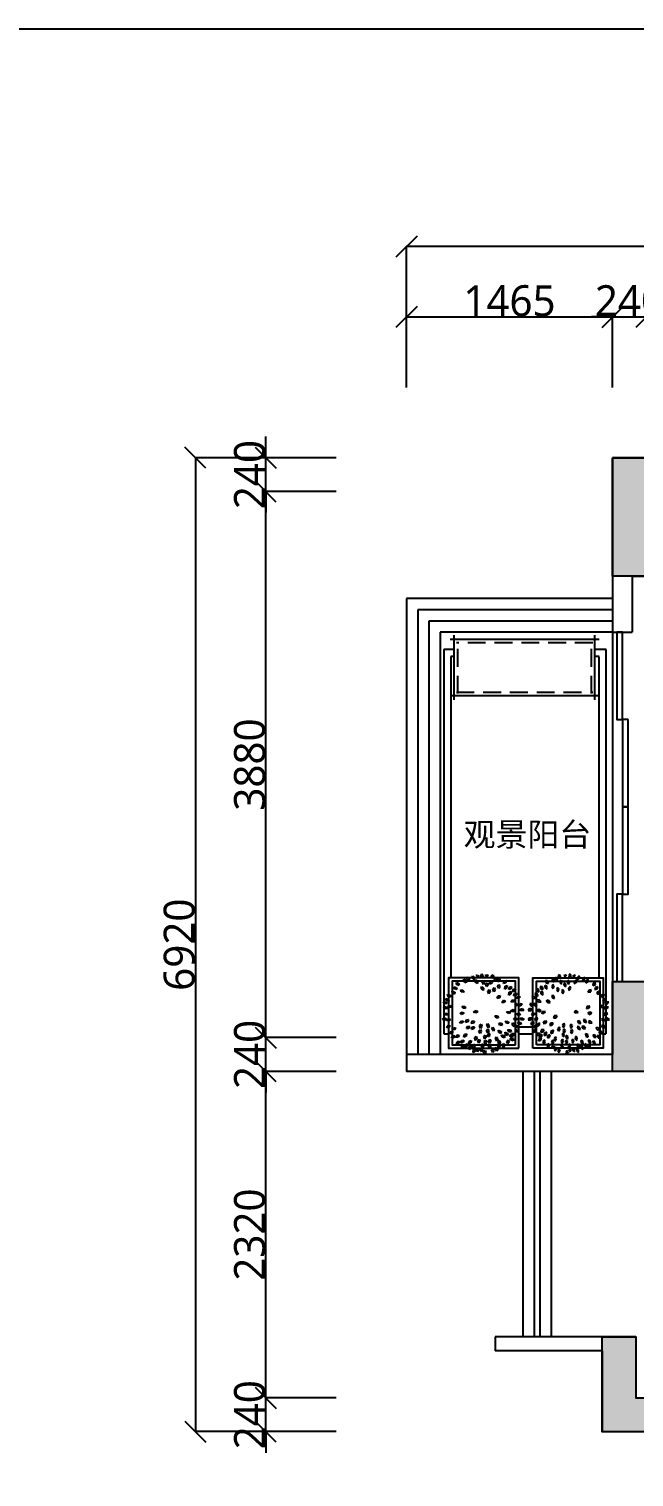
# Model space of a CAD drawing. Header units: millimetres. Extents: x -18923 to 87021, y -73077 to -1985.
# Drawn here: x 60830 to 65130, y -66167 to -55879 of the extents above; entities that cross this region are included whole.
import ezdxf

# ---------------------------------------------------------------- set-up
doc = ezdxf.new("R2010")
doc.units = ezdxf.units.MM
doc.header["$LTSCALE"] = 10
doc.linetypes.add('DASH', pattern=[0.35, 0.25, -0.1])
doc.linetypes.add('DASHED', pattern=[19.05, 12.7, -6.35])
doc.layers.get('Defpoints').update_dxf_attribs({"color": 250})
for name, color, linetype in [('0文字-标注', 7, 'Continuous'), ('1结构-填充-剪力墙', 251, 'Continuous'), ('1结构-墙体', 7, 'Continuous'), ('1结构-楼梯-栏杆', 43, 'Continuous'), ('1结构-楼梯-梯步', 49, 'Continuous'), ('1结构-窗及电梯', 133, 'Continuous'), ('1结构-门', 133, 'Continuous'), ('2平面-家具-活动', 133, 'Continuous'), ('2平面-家具-细线', 8, 'Continuous'), ('平面-文字', 255, 'Continuous'), ('陈设-植栽', 124, 'Continuous')]:
    doc.layers.add(name, color=color, linetype=linetype)
doc.styles.add('dim_font', font='SIMPLEX.shx', dxfattribs={"width": 0.8})
doc.styles.add('图框－雅黑', font='')
doc.styles.get('图框－雅黑').set_extended_font_data('Microsoft YaHei')
doc.dimstyles.new('1-30', dxfattribs={"dimtxt": 150, "dimasz": 4, "dimexe": 1.5, "dimexo": 0, "dimgap": 0.6, "dimtad": 1, "dimdec": 0, "dimlfac": 30, "dimdsep": 46, "dimtxsty": 'dim_font', "dimblk": 'DOTSMALL', "dimcen": 4, "dimdle": 1.5, "dimclrd": 123, "dimclre": 123, "dimclrt": 256, "dimadec": 0, "dimazin": 0, "dimtfac": 1, "dimtdec": 0, "dimtix": 1, "dimtmove": 2, "dimatfit": 3, "dimldrblk": 'DOTSMALL', "dimfxl": 1.5, "dimarcsym": 0})

# ---------------------------------------------------------------- blocks, each defined once
blk = doc.blocks.new('_OBLIQUE')
at = {"color": 0, "linetype": 'ByBlock'}
blk.add_line((-0.5, -0.5), (0.5, 0.5), dxfattribs=at)
blk = doc.blocks.new('*D623')
at = {"layer": '0文字-标注', "color": 8, "lineweight": -2, "transparency": 16777216}
for p, q in [((62513, -65605), (62513, -65455)), ((63013, -65605), (62512, -65605)), ((62513, -65845), (62513, -65605)), ((63013, -65845), (62512, -65845)), ((62513, -65845), (62513, -65995))]:
    blk.add_line(p, q, dxfattribs=at)
at = {"layer": 'Defpoints', "color": 0, "transparency": 16777216}
for p in [(62513, -65605), (63013, -65605), (63013, -65845)]:
    blk.add_point(p, dxfattribs=at)
at = {"layer": '0文字-标注', "color": 8, "lineweight": -2, "transparency": 16777216, "xscale": 150, "yscale": 150, "zscale": 150}
for p, rotation in [((62513, -65605), 270), ((62513, -65845), 90)]:
    blk.add_blockref('_OBLIQUE', p, dxfattribs=dict(at, rotation=rotation))
at = {"layer": '0文字-标注', "color": 255, "transparency": 16777216, "insert": (62399, -65725), "char_height": 220, "attachment_point": 5, "rotation": 90, "style": '图框－雅黑'}
blk.add_mtext('240', dxfattribs=at)
blk = doc.blocks.new('_DotSmall')
at = {"color": 0, "linetype": 'ByBlock', "const_width": 0.5}
blk.add_lwpolyline([(-0.0625, 0, 1), (0.0625, 0, 1)], format="xyb", close=True, dxfattribs=at)
blk = doc.blocks.new('*D624')
at = {"layer": '0文字-标注', "color": 8, "lineweight": -2, "transparency": 16777216}
for p, q in [((63013, -63285), (62512, -63285)), ((62513, -65607), (62513, -63284)), ((63013, -65605), (62512, -65605))]:
    blk.add_line(p, q, dxfattribs=at)
at = {"layer": 'Defpoints', "color": 0, "transparency": 16777216}
for p in [(62513, -63285), (63013, -63285), (63013, -65605)]:
    blk.add_point(p, dxfattribs=at)
at = {"layer": '0文字-标注', "color": 8, "lineweight": -2, "transparency": 16777216, "xscale": 150, "yscale": 150, "zscale": 150}
for p, rotation in [((62513, -63285), 90), ((62513, -65605), 270)]:
    blk.add_blockref('_OBLIQUE', p, dxfattribs=dict(at, rotation=rotation))
at = {"layer": '0文字-标注', "color": 255, "transparency": 16777216, "insert": (62399, -64445), "char_height": 220, "attachment_point": 5, "rotation": 90, "style": '图框－雅黑'}
blk.add_mtext('2320', dxfattribs=at)
blk = doc.blocks.new('*D625')
at = {"layer": '0文字-标注', "color": 8, "lineweight": -2, "transparency": 16777216}
for p, q in [((62513, -63045), (62513, -62895)), ((63013, -63045), (62512, -63045)), ((62513, -63285), (62513, -63045)), ((63013, -63285), (62512, -63285)), ((62513, -63285), (62513, -63435))]:
    blk.add_line(p, q, dxfattribs=at)
at = {"layer": 'Defpoints', "color": 0, "transparency": 16777216}
for p in [(62513, -63045), (63013, -63045), (63013, -63285)]:
    blk.add_point(p, dxfattribs=at)
at = {"layer": '0文字-标注', "color": 8, "lineweight": -2, "transparency": 16777216, "xscale": 150, "yscale": 150, "zscale": 150}
for p, rotation in [((62513, -63045), 270), ((62513, -63285), 90)]:
    blk.add_blockref('_OBLIQUE', p, dxfattribs=dict(at, rotation=rotation))
at = {"layer": '0文字-标注', "color": 255, "transparency": 16777216, "insert": (62399, -63165), "char_height": 220, "attachment_point": 5, "rotation": 90, "style": '图框－雅黑'}
blk.add_mtext('240', dxfattribs=at)
blk = doc.blocks.new('*D626')
at = {"layer": '0文字-标注', "color": 8, "lineweight": -2, "transparency": 16777216}
for p, q in [((63013, -59165), (62512, -59165)), ((62513, -63047), (62513, -59164)), ((63013, -63045), (62512, -63045))]:
    blk.add_line(p, q, dxfattribs=at)
at = {"layer": 'Defpoints', "color": 0, "transparency": 16777216}
for p in [(62513, -59165), (63013, -59165), (63013, -63045)]:
    blk.add_point(p, dxfattribs=at)
at = {"layer": '0文字-标注', "color": 8, "lineweight": -2, "transparency": 16777216, "xscale": 150, "yscale": 150, "zscale": 150}
for p, rotation in [((62513, -59165), 90), ((62513, -63045), 270)]:
    blk.add_blockref('_OBLIQUE', p, dxfattribs=dict(at, rotation=rotation))
at = {"layer": '0文字-标注', "color": 255, "transparency": 16777216, "insert": (62399, -61105), "char_height": 220, "attachment_point": 5, "rotation": 90, "style": '图框－雅黑'}
blk.add_mtext('3880', dxfattribs=at)
blk = doc.blocks.new('*D627')
at = {"layer": '0文字-标注', "color": 8, "lineweight": -2, "transparency": 16777216}
for p, q in [((62513, -58925), (62513, -58775)), ((63013, -58925), (62512, -58925)), ((62513, -59165), (62513, -58925)), ((63013, -59165), (62512, -59165)), ((62513, -59165), (62513, -59315))]:
    blk.add_line(p, q, dxfattribs=at)
at = {"layer": 'Defpoints', "color": 0, "transparency": 16777216}
for p in [(62513, -58925), (63013, -58925), (63013, -59165)]:
    blk.add_point(p, dxfattribs=at)
at = {"layer": '0文字-标注', "color": 8, "lineweight": -2, "transparency": 16777216, "xscale": 150, "yscale": 150, "zscale": 150}
for p, rotation in [((62513, -58925), 270), ((62513, -59165), 90)]:
    blk.add_blockref('_OBLIQUE', p, dxfattribs=dict(at, rotation=rotation))
at = {"layer": '0文字-标注', "color": 255, "transparency": 16777216, "insert": (62399, -59045), "char_height": 220, "attachment_point": 5, "rotation": 90, "style": '图框－雅黑'}
blk.add_mtext('240', dxfattribs=at)
blk = doc.blocks.new('*D628')
at = {"layer": '0文字-标注', "color": 8, "lineweight": -2, "transparency": 16777216}
for p, q in [((63013, -58925), (62012, -58925)), ((62013, -58924), (62013, -65847)), ((63013, -65845), (62012, -65845))]:
    blk.add_line(p, q, dxfattribs=at)
at = {"layer": 'Defpoints', "color": 0, "transparency": 16777216}
for p in [(63013, -58925), (62013, -65845), (63013, -65845)]:
    blk.add_point(p, dxfattribs=at)
at = {"layer": '0文字-标注', "color": 8, "lineweight": -2, "transparency": 16777216, "xscale": 150, "yscale": 150, "zscale": 150}
for p, rotation in [((62013, -58925), 90), ((62013, -65845), 270)]:
    blk.add_blockref('_OBLIQUE', p, dxfattribs=dict(at, rotation=rotation))
at = {"layer": '0文字-标注', "color": 255, "transparency": 16777216, "insert": (61899, -62385), "char_height": 220, "attachment_point": 5, "rotation": 90, "style": '图框－雅黑'}
blk.add_mtext('6920', dxfattribs=at)
blk = doc.blocks.new('*D629')
at = {"layer": '0文字-标注', "color": 8, "lineweight": -2, "transparency": 16777216}
for p, q in [((63511, -57925), (64979, -57925)), ((63513, -58425), (63513, -57924)), ((64978, -58425), (64978, -57924))]:
    blk.add_line(p, q, dxfattribs=at)
at = {"layer": 'Defpoints', "color": 0, "transparency": 16777216}
for p in [(64978, -57925), (63513, -58425), (64978, -58425)]:
    blk.add_point(p, dxfattribs=at)
at = {"layer": '0文字-标注', "color": 8, "lineweight": -2, "transparency": 16777216, "xscale": 150, "yscale": 150, "zscale": 150, "rotation": 180}
blk.add_blockref('_OBLIQUE', (63513, -57925), dxfattribs=at)
at = {"layer": '0文字-标注', "color": 8, "lineweight": -2, "transparency": 16777216, "xscale": 150, "yscale": 150, "zscale": 150}
blk.add_blockref('_OBLIQUE', (64978, -57925), dxfattribs=at)
at = {"layer": '0文字-标注', "color": 255, "transparency": 16777216, "insert": (64245, -57811), "char_height": 220, "attachment_point": 5, "style": '图框－雅黑'}
blk.add_mtext('1465', dxfattribs=at)
blk = doc.blocks.new('*D630')
at = {"layer": '0文字-标注', "color": 8, "lineweight": -2, "transparency": 16777216}
for p, q in [((64978, -57925), (64828, -57925)), ((64978, -58425), (64978, -57924)), ((64978, -57925), (65218, -57925)), ((65218, -58425), (65218, -57924)), ((65218, -57925), (65368, -57925))]:
    blk.add_line(p, q, dxfattribs=at)
at = {"layer": 'Defpoints', "color": 0, "transparency": 16777216}
for p in [(65218, -57925), (64978, -58425), (65218, -58425)]:
    blk.add_point(p, dxfattribs=at)
at = {"layer": '0文字-标注', "color": 8, "lineweight": -2, "transparency": 16777216, "xscale": 150, "yscale": 150, "zscale": 150}
blk.add_blockref('_OBLIQUE', (64978, -57925), dxfattribs=at)
at = {"layer": '0文字-标注', "color": 8, "lineweight": -2, "transparency": 16777216, "xscale": 150, "yscale": 150, "zscale": 150, "rotation": 180}
blk.add_blockref('_OBLIQUE', (65218, -57925), dxfattribs=at)
at = {"layer": '0文字-标注', "color": 255, "transparency": 16777216, "insert": (65098, -57811), "char_height": 220, "attachment_point": 5, "style": '图框－雅黑'}
blk.add_mtext('240', dxfattribs=at)
blk = doc.blocks.new('*D641')
at = {"layer": '0文字-标注', "color": 8, "lineweight": -2, "transparency": 16777216}
for p, q in [((83954, -57425), (63511, -57425)), ((63513, -58425), (63513, -57424)), ((83953, -58425), (83953, -57424))]:
    blk.add_line(p, q, dxfattribs=at)
at = {"layer": 'Defpoints', "color": 0, "transparency": 16777216}
for p in [(63513, -57425), (63513, -58425), (83953, -58425)]:
    blk.add_point(p, dxfattribs=at)
at = {"layer": '0文字-标注', "color": 8, "lineweight": -2, "transparency": 16777216, "xscale": 150, "yscale": 150, "zscale": 150, "rotation": 180}
blk.add_blockref('_OBLIQUE', (63513, -57425), dxfattribs=at)
at = {"layer": '0文字-标注', "color": 8, "lineweight": -2, "transparency": 16777216, "xscale": 150, "yscale": 150, "zscale": 150}
blk.add_blockref('_OBLIQUE', (83953, -57425), dxfattribs=at)
at = {"layer": '0文字-标注', "color": 255, "transparency": 16777216, "insert": (73733, -57311), "char_height": 220, "attachment_point": 5, "style": '图框－雅黑'}
blk.add_mtext('20440', dxfattribs=at)
blk = doc.blocks.new('A$C3EE33120')
for p, q in [((180, 616), (162, 620)), ((162, 620), (166, 601)), ((207, 645), (190, 647)), ((190, 647), (196, 628)), ((196, 628), (215, 622)), ((215, 622), (207, 645)), ((246, 641), (228, 642)), ((228, 642), (234, 624)), ((234, 624), (253, 618)), ((253, 618), (246, 641)), ((275, 665), (258, 671)), ((258, 671), (259, 652)), ((259, 652), (275, 640)), ((275, 640), (275, 665)), ((297, 694), (295, 675)), ((295, 675), (310, 662)), ((298, 643), (295, 618)), ((295, 618), (310, 610)), ((312, 686), (297, 694)), ((313, 629), (298, 643)), ((310, 662), (312, 686)), ((310, 610), (313, 629)), ((340, 666), (335, 647)), ((335, 647), (347, 631)), ((354, 654), (340, 666)), ((347, 631), (354, 654)), ((377, 693), (373, 674)), ((373, 674), (386, 658)), ((392, 682), (377, 693)), ((386, 658), (392, 682)), ((428, 652), (416, 637)), ((416, 637), (421, 617)), ((432, 680), (417, 668)), ((417, 668), (417, 648)), ((417, 648), (437, 663)), ((421, 617), (437, 636)), ((437, 636), (428, 652)), ((437, 663), (432, 680)), ((492, 662), (479, 649)), ((479, 649), (482, 629)), ((482, 629), (499, 646)), ((499, 646), (492, 662)), ((503, 627), (500, 607)), ((500, 607), (522, 618)), ((520, 636), (503, 627)), ((522, 618), (520, 636)), ((558, 624), (540, 617)), ((558, 606), (558, 624)), ((78, 530), (60, 520)), ((60, 520), (83, 510)), ((96, 523), (78, 530)), ((83, 510), (96, 523)), ((107, 494), (88, 487)), ((108, 568), (91, 558)), ((91, 558), (113, 548)), ((123, 484), (107, 494)), ((126, 560), (108, 568)), ((113, 548), (126, 560)), ((135, 602), (118, 604)), ((118, 604), (122, 586)), ((122, 586), (141, 578)), ((141, 578), (135, 602)), ((143, 528), (150, 511)), ((161, 528), (143, 528)), ((164, 597), (147, 598)), ((147, 598), (153, 580)), ((150, 511), (169, 505)), ((153, 580), (172, 574)), ((169, 505), (161, 528)), ((180, 557), (162, 556)), ((162, 556), (170, 539)), ((172, 574), (164, 597)), ((166, 601), (184, 592)), ((170, 539), (190, 534)), ((184, 592), (180, 616)), ((190, 534), (180, 557)), ((198, 500), (180, 499)), ((180, 499), (188, 481)), ((210, 581), (193, 586)), ((193, 586), (195, 567)), ((195, 567), (212, 556)), ((208, 477), (198, 500)), ((212, 556), (210, 581)), ((257, 617), (240, 613)), ((240, 613), (251, 597)), ((267, 504), (249, 509)), ((249, 509), (252, 490)), ((251, 597), (272, 597)), ((272, 597), (257, 617)), ((283, 559), (267, 565)), ((267, 565), (268, 546)), ((269, 480), (267, 504)), ((268, 546), (285, 534)), ((285, 534), (283, 559)), ((355, 580), (351, 561)), ((351, 561), (364, 545)), ((369, 569), (355, 580)), ((364, 545), (369, 569)), ((375, 616), (365, 600)), ((365, 600), (373, 581)), ((373, 581), (386, 602)), ((386, 602), (375, 616)), ((457, 539), (443, 526)), ((443, 526), (444, 506)), ((444, 506), (463, 522)), ((463, 615), (448, 602)), ((448, 602), (449, 582)), ((449, 582), (468, 598)), ((463, 522), (457, 539)), ((468, 598), (463, 615)), ((519, 584), (508, 567)), ((508, 567), (533, 569)), ((538, 586), (519, 584)), ((533, 569), (538, 586)), ((540, 617), (534, 598)), ((534, 598), (558, 606)), ((562, 584), (555, 565)), ((555, 565), (579, 572)), ((571, 550), (559, 533)), ((559, 533), (584, 534)), ((580, 590), (562, 584)), ((590, 551), (571, 550)), ((579, 572), (580, 590)), ((584, 534), (590, 551)), ((612, 539), (605, 520)), ((605, 520), (629, 527)), ((631, 544), (612, 539)), ((629, 527), (631, 544)), ((18, 371), (0, 361)), ((35, 439), (18, 429)), ((18, 429), (40, 419)), ((35, 364), (18, 371)), ((46, 472), (28, 464)), ((28, 464), (49, 452)), ((53, 432), (35, 439)), ((40, 419), (53, 432)), ((63, 462), (46, 472)), ((49, 452), (63, 462)), ((70, 414), (53, 404)), ((53, 404), (76, 394)), ((76, 490), (56, 485)), ((56, 485), (75, 469)), ((88, 407), (70, 414)), ((75, 469), (91, 478)), ((91, 478), (76, 490)), ((76, 394), (88, 407)), ((88, 487), (108, 474)), ((106, 376), (88, 366)), ((113, 412), (96, 402)), ((96, 402), (118, 392)), ((123, 369), (106, 376)), ((108, 474), (123, 484)), ((131, 404), (113, 412)), ((135, 472), (116, 465)), ((116, 465), (136, 452)), ((118, 392), (131, 404)), ((146, 371), (131, 358)), ((151, 462), (135, 472)), ((136, 452), (151, 462)), ((165, 368), (146, 371)), ((162, 404), (151, 390)), ((151, 390), (170, 385)), ((186, 397), (162, 404)), ((170, 385), (186, 397)), ((203, 396), (185, 387)), ((185, 387), (207, 376)), ((188, 481), (208, 477)), ((220, 442), (200, 435)), ((200, 435), (220, 421)), ((220, 388), (203, 396)), ((207, 376), (220, 388)), ((235, 430), (220, 442)), ((220, 421), (235, 430)), ((249, 399), (229, 393)), ((229, 393), (250, 379)), ((265, 388), (249, 399)), ((250, 379), (265, 388)), ((252, 490), (269, 480)), ((331, 471), (314, 477)), ((314, 477), (315, 458)), ((315, 458), (331, 446)), ((331, 446), (331, 471)), ((485, 487), (478, 468)), ((478, 468), (502, 475)), ((504, 492), (485, 487)), ((502, 475), (504, 492)), ((536, 407), (519, 397)), ((519, 397), (541, 387)), ((554, 449), (536, 439)), ((536, 439), (559, 429)), ((554, 399), (536, 407)), ((541, 387), (554, 399)), ((572, 442), (554, 449)), ((559, 429), (572, 442)), ((582, 490), (564, 480)), ((564, 480), (587, 470)), ((592, 389), (577, 375)), ((577, 375), (601, 370)), ((599, 482), (582, 490)), ((587, 470), (599, 482)), ((611, 385), (592, 389)), ((614, 424), (600, 408)), ((600, 408), (625, 406)), ((601, 370), (611, 385)), ((633, 422), (614, 424)), ((634, 489), (619, 475)), ((619, 475), (644, 471)), ((639, 461), (625, 446)), ((625, 446), (650, 443)), ((625, 406), (633, 422)), ((653, 486), (634, 489)), ((658, 459), (639, 461)), ((644, 471), (653, 486)), ((662, 436), (648, 421)), ((648, 421), (673, 418)), ((650, 443), (658, 459)), ((681, 434), (662, 436)), ((682, 387), (663, 380)), ((663, 380), (684, 366)), ((673, 418), (681, 434)), ((0, 361), (23, 351)), ((30, 279), (18, 263)), ((18, 263), (43, 264)), ((23, 351), (35, 364)), ((40, 345), (23, 335)), ((23, 335), (45, 325)), ((37, 314), (24, 299)), ((24, 299), (49, 297)), ((49, 280), (30, 279)), ((56, 314), (37, 314)), ((58, 337), (40, 345)), ((43, 264), (49, 280)), ((45, 325), (58, 337)), ((49, 297), (56, 314)), ((75, 351), (57, 341)), ((57, 341), (80, 331)), ((70, 275), (58, 258)), ((58, 258), (83, 258)), ((90, 275), (70, 275)), ((92, 344), (75, 351)), ((80, 331), (92, 344)), ((83, 258), (90, 275)), ((88, 366), (111, 356)), ((116, 321), (98, 311)), ((98, 311), (121, 301)), ((111, 356), (123, 369)), ((133, 314), (116, 321)), ((121, 301), (133, 314)), ((135, 293), (121, 279)), ((121, 279), (145, 275)), ((131, 358), (155, 353)), ((154, 290), (135, 293)), ((145, 275), (154, 290)), ((155, 353), (165, 368)), ((196, 331), (179, 321)), ((179, 321), (201, 311)), ((214, 324), (196, 331)), ((201, 311), (214, 324)), ((220, 266), (215, 247)), ((215, 247), (238, 257)), ((237, 274), (220, 266)), ((242, 336), (224, 326)), ((224, 326), (247, 316)), ((238, 257), (237, 274)), ((259, 329), (242, 336)), ((247, 316), (259, 329)), ((268, 264), (265, 244)), ((265, 244), (287, 255)), ((285, 273), (268, 264)), ((287, 255), (285, 273)), ((364, 301), (355, 284)), ((355, 284), (363, 266)), ((363, 266), (375, 287)), ((375, 287), (364, 301)), ((566, 350), (546, 346)), ((546, 346), (563, 329)), ((563, 329), (580, 336)), ((580, 336), (566, 350)), ((617, 359), (599, 349)), ((599, 349), (622, 339)), ((627, 298), (607, 300)), ((607, 300), (620, 279)), ((635, 351), (617, 359)), ((620, 279), (637, 282)), ((622, 339), (635, 351)), ((637, 282), (627, 298)), ((658, 273), (637, 271)), ((637, 271), (654, 253)), ((672, 346), (653, 340)), ((653, 340), (673, 326)), ((654, 253), (671, 259)), ((671, 259), (658, 273)), ((677, 311), (660, 301)), ((660, 301), (682, 291)), ((688, 336), (672, 346)), ((673, 326), (688, 336)), ((55, 244), (43, 228)), ((43, 228), (67, 227)), ((66, 181), (53, 165)), ((53, 165), (78, 165)), ((74, 243), (55, 244)), ((71, 211), (58, 196)), ((58, 196), (83, 194)), ((85, 182), (66, 181)), ((67, 227), (74, 243)), ((91, 210), (71, 211)), ((78, 165), (85, 182)), ((83, 194), (91, 210)), ((97, 139), (88, 121)), ((88, 121), (112, 125)), ((101, 241), (91, 223)), ((91, 223), (116, 227)), ((105, 177), (97, 159)), ((97, 159), (121, 164)), ((116, 143), (97, 139)), ((120, 244), (101, 241)), ((124, 182), (105, 177)), ((112, 125), (116, 143)), ((116, 227), (120, 244)), ((121, 164), (124, 182)), ((158, 201), (149, 182)), ((149, 182), (174, 187)), ((150, 133), (149, 112)), ((149, 112), (170, 126)), ((166, 143), (150, 133)), ((177, 205), (158, 201)), ((170, 126), (166, 143)), ((174, 187), (177, 205)), ((224, 225), (222, 204)), ((222, 204), (243, 218)), ((240, 235), (224, 225)), ((243, 218), (240, 235)), ((281, 180), (268, 166)), ((268, 166), (271, 146)), ((271, 146), (288, 164)), ((280, 216), (273, 197)), ((273, 197), (297, 204)), ((298, 222), (280, 216)), ((288, 164), (281, 180)), ((297, 204), (298, 222)), ((353, 185), (342, 163)), ((342, 163), (354, 150)), ((363, 167), (353, 185)), ((354, 150), (363, 167)), ((410, 192), (393, 197)), ((393, 197), (396, 178)), ((396, 178), (414, 168)), ((414, 168), (410, 192)), ((532, 185), (536, 160)), ((550, 175), (532, 185)), ((536, 160), (553, 156)), ((553, 156), (550, 175)), ((573, 118), (554, 125)), ((554, 125), (560, 101)), ((588, 142), (599, 120)), ((608, 138), (588, 142)), ((616, 121), (608, 138)), ((612, 201), (625, 180)), ((632, 199), (612, 201)), ((625, 180), (642, 183)), ((630, 229), (644, 208)), ((650, 228), (630, 229)), ((642, 183), (632, 199)), ((644, 208), (661, 212)), ((661, 212), (650, 228)), ((143, 97), (141, 77)), ((141, 77), (163, 89)), ((160, 106), (143, 97)), ((163, 89), (160, 106)), ((195, 91), (180, 79)), ((180, 79), (181, 59)), ((181, 59), (200, 74)), ((200, 74), (195, 91)), ((226, 115), (212, 103)), ((212, 103), (213, 83)), ((213, 83), (232, 98)), ((232, 98), (226, 115)), ((245, 67), (230, 55)), ((230, 55), (231, 35)), ((231, 35), (250, 50)), ((250, 50), (245, 67)), ((300, 69), (287, 55)), ((287, 55), (290, 35)), ((290, 35), (307, 52)), ((306, 35), (294, 20)), ((294, 20), (300, 0)), ((307, 52), (300, 69)), ((300, 0), (315, 19)), ((315, 19), (306, 35)), ((338, 47), (335, 28)), ((335, 28), (350, 14)), ((353, 38), (338, 47)), ((350, 14), (353, 38)), ((394, 43), (390, 24)), ((390, 24), (404, 9)), ((409, 33), (394, 43)), ((404, 79), (402, 59)), ((402, 59), (416, 46)), ((419, 70), (404, 79)), ((404, 9), (409, 33)), ((416, 46), (419, 70)), ((436, 38), (433, 20)), ((433, 20), (447, 5)), ((451, 29), (436, 38)), ((447, 5), (451, 29)), ((474, 51), (456, 55)), ((456, 55), (460, 36)), ((460, 36), (478, 27)), ((478, 27), (474, 51)), ((508, 67), (490, 68)), ((490, 68), (496, 50)), ((496, 50), (515, 43)), ((515, 43), (508, 67)), ((532, 105), (514, 104)), ((514, 104), (522, 87)), ((522, 87), (542, 83)), ((542, 83), (532, 105)), ((560, 101), (578, 99)), ((578, 99), (573, 118)), ((599, 120), (616, 121))]:
    blk.add_line(p, q)
blk = doc.blocks.new('*U49')
for p, q in [((-500, 430), (-500, -30)), ((500, 430), (500, -30)), ((-530, 400), (530, 400)), ((530, 0), (-530, 0))]:
    blk.add_line(p, q)
at = {"color": 8, "linetype": 'DASHED'}
for p, q in [((-485, 375), (485, 375)), ((-475, 385), (-475, 15)), ((475, 385), (475, 15)), ((485, 25), (-485, 25))]:
    blk.add_line(p, q, dxfattribs=at)

msp = doc.modelspace()

# ---------------------------------------------------------------- hatches: boundary and pattern name
at = {"layer": '1结构-填充-剪力墙'}
h = msp.add_hatch(color=256, dxfattribs=at)
h.dxf.hatch_style = 1
h.paths.add_polyline_path([(77222.9, -60135.5), (76247.9, -60135.5), (76247.9, -60295.5), (77222.9, -60295.5)])
h.paths.add_polyline_path([(80712.9, -65190.5), (80952.9, -65190.5), (80952.9, -65845.5), (79332.9, -65845.5), (79332.9, -65605.5), (80712.9, -65605.5)])
h.paths.add_polyline_path([(81442.9, -63015.5), (82952.9, -63015.5), (82952.9, -62460.5), (83192.9, -62460.5), (83192.9, -63245.5), (81442.9, -63245.5)])
h.paths.add_polyline_path([(82952.9, -59895.5), (79332.9, -59895.5), (79332.9, -59655.5), (83192.9, -59655.5), (83192.9, -60410.5), (82952.9, -60410.5)])
h.paths.add_polyline_path([(77822.9, -60135.5), (79052.9, -60135.5), (79052.9, -59655.5), (79332.9, -59655.5), (79332.9, -60295.5), (77822.9, -60295.5)])
h.paths.add_polyline_path([(76247.9, -61710.5), (76897.9, -61710.5), (76897.9, -60295.5), (77122.9, -60295.5), (77122.9, -61965.5), (76247.9, -61965.5)])
h.paths.add_polyline_path([(68697.9, -63045.5), (72632.9, -63045.5), (72632.9, -63715.5), (72397.9, -63715.5), (72397.9, -63285.5), (68937.9, -63285.5), (68697.9, -63285.5)])
h.paths.add_polyline_path([(64902.9, -65170.5), (65142.9, -65170.5), (65142.9, -65605.5), (66727.9, -65605.5), (66727.9, -65845.5), (64902.9, -65845.5)])
h.paths.add_polyline_path([(64977.9, -62645.5), (65217.9, -62645.5), (65217.9, -63045.5), (66727.9, -63045.5), (66727.9, -63285.5), (64977.9, -63285.5)])
h.paths.add_polyline_path([(64977.9, -58925.5), (66727.9, -58925.5), (66727.9, -59165.5), (65217.9, -59165.5), (65217.9, -59765.5), (64977.9, -59765.5)])
h.paths.add_polyline_path([(76512.9, -65045.5), (76262.9, -65045.5), (76262.9, -65845.5), (76512.9, -65845.5)])
h.paths.add_polyline_path([(76512.9, -62975.5), (76262.9, -62975.5), (76262.9, -62975.5), (76262.9, -63205.5), (73882.9, -63205.5), (73882.9, -63575.5), (73882.9, -63845.5), (74122.9, -63845.5), (74122.9, -63445.5), (76262.9, -63445.5), (76262.9, -63975.5), (76512.9, -63975.5)])
h.paths.add_polyline_path([(74742.9, -58925.5), (72397.9, -58925.5), (72397.9, -59380.5), (72632.9, -59380.5), (72632.9, -59180.5), (74627.9, -59180.5), (74742.9, -59180.5)])
h.paths.add_polyline_path([(75647.9, -60135.5), (74627.9, -60135.5), (74627.9, -60295.5), (75647.9, -60295.5)])

# ---------------------------------------------------------------- linework, layer by layer
at = {"layer": '1结构-墙体'}
for p, q in [((77632.9, -58925.5), (64977.9, -58925.5)), ((64977.9, -58925.5), (64977.9, -60165.5)), ((65117.9, -59765.5), (65117.9, -60165.5)), ((65117.9, -59765.5), (65217.9, -59765.5)), ((64977.9, -60165.5), (65117.9, -60165.5)), ((64977.9, -62645.5), (64977.9, -63165.5)), ((64977.9, -63165.5), (63512.9, -63165.5)), ((63512.9, -63165.5), (63512.9, -63285.5)), ((67147.9, -63285.5), (63512.9, -63285.5)), ((65142.9, -65170.5), (64142.9, -65170.5)), ((64142.9, -65170.5), (64142.9, -65270.5)), ((64902.9, -65270.5), (64142.9, -65270.5)), ((64902.9, -65270.5), (64902.9, -65845.5)), ((68937.9, -65845.5), (64902.9, -65845.5))]:
    msp.add_line(p, q, dxfattribs=at)
for points in [[(64977.9, -58925.5), (66727.9, -58925.5), (66727.9, -59165.5), (65217.9, -59165.5), (65217.9, -59765.5), (64977.9, -59765.5)], [(64977.9, -62645.5), (65217.9, -62645.5), (65217.9, -63045.5), (66727.9, -63045.5), (66727.9, -63285.5), (64977.9, -63285.5)], [(64902.9, -65170.5), (65142.9, -65170.5), (65142.9, -65605.5), (66727.9, -65605.5), (66727.9, -65845.5), (64902.9, -65845.5)]]:
    msp.add_lwpolyline(points, close=True, dxfattribs=at)
at = {"layer": '1结构-楼梯-栏杆'}
for p, q in [((63592.9, -60005.5), (63592.9, -63165.5)), ((64977.9, -60005.5), (63592.9, -60005.5)), ((63672.9, -60085.5), (63672.9, -63165.5)), ((64977.9, -60085.5), (63672.9, -60085.5))]:
    msp.add_line(p, q, dxfattribs=at)
at = {"layer": '1结构-楼梯-梯步'}
for p, q in [((63512.9, -59925.5), (63512.9, -63165.5)), ((64977.9, -59925.5), (63512.9, -59925.5)), ((63752.9, -60165.5), (63752.9, -63165.5)), ((64977.9, -60165.5), (63752.9, -60165.5)), ((64977.9, -60165.5), (64977.9, -62645.5))]:
    msp.add_line(p, q, dxfattribs=at)
at = {"layer": '1结构-窗及电梯'}
for p, q in [((64342.9, -65170.5), (64342.9, -63285.5)), ((64422.9, -65170.5), (64422.9, -63285.5)), ((64462.9, -65170.5), (64462.9, -63285.5)), ((64542.9, -65170.5), (64542.9, -63285.5))]:
    msp.add_line(p, q, dxfattribs=at)
at = {"layer": '1结构-门'}
for points in [[(65047.9, -60165.5), (65007.9, -60165.5), (65007.9, -60785.5), (65047.9, -60785.5)], [(65087.9, -60785.5), (65047.9, -60785.5), (65047.9, -61405.5), (65087.9, -61405.5)], [(65087.9, -61405.5), (65047.9, -61405.5), (65047.9, -62025.5), (65087.9, -62025.5)], [(65047.9, -62025.5), (65007.9, -62025.5), (65007.9, -62645.5), (65047.9, -62645.5)]]:
    msp.add_lwpolyline(points, close=True, dxfattribs=at)
at = {"layer": '2平面-家具-活动'}
for points in [[(64312.1, -63120.4), (64312.1, -62620.4), (63812.1, -62620.4), (63812.1, -63120.4)], [(64412.1, -63120.4), (64412.1, -62620.4), (64912.1, -62620.4), (64912.1, -63120.4)]]:
    msp.add_lwpolyline(points, close=True, dxfattribs=at)
at = {"layer": '2平面-家具-活动', "color": 8}
for points in [[(64287.1, -63095.4), (64287.1, -62645.4), (63837.1, -62645.4), (63837.1, -63095.4)], [(64437.1, -63095.4), (64437.1, -62645.4), (64887.1, -62645.4), (64887.1, -63095.4)]]:
    msp.add_lwpolyline(points, close=True, dxfattribs=at)
at = {"layer": '2平面-家具-细线', "color": 8, "linetype": 'DASH', "ltscale": 0.5}
for points in [[(63852.5, -60288.6), (63777.6, -60288.6), (63777.6, -63019.4), (63812.1, -63019.4)], [(64912.1, -63019.4), (64933.3, -63019.4), (64933.3, -60288.6), (64852.5, -60288.6)], [(63852.5, -60338.6), (63827.6, -60338.6), (63827.6, -62620.4)], [(64883.3, -62620.4), (64883.3, -60338.6), (64852.5, -60338.6)], [(64312.1, -62969.4), (64412.1, -62969.4)], [(64312.1, -63019.4), (64412.1, -63019.4)]]:
    msp.add_lwpolyline(points, dxfattribs=at)
at = {"layer": 'Defpoints', "color": 1}
msp.add_lwpolyline([(60534.7, -55878.7), (87020.7, -55878.7), (87020.7, -68749.4), (60534.7, -68749.4)], close=True, dxfattribs=at)

# ---------------------------------------------------------------- block references
at = {"layer": '2平面-家具-活动', "xscale": -1, "rotation": 180}
msp.add_blockref('*U49', (64352.5, -60215.7), dxfattribs=at)
at = {"layer": '陈设-植栽', "color": 8, "linetype": 'ByBlock'}
for p, xscale, yscale, zscale, rotation in [((63768.6, -63166.1), -0.8333333333721384, 0.8333333333721384, 0.8333333333721384, 270), ((64955.5, -63166.1), 0.8333333333721384, 0.8333333333284827, 0.8333333333333334, 90)]:
    msp.add_blockref('A$C3EE33120', p, dxfattribs=dict(at, xscale=xscale, yscale=yscale, zscale=zscale, rotation=rotation))

# ---------------------------------------------------------------- texts
at = {"layer": '平面-文字', "style": '图框－雅黑'}
msp.add_text('观景阳台', height=166.4, dxfattribs=at).set_placement((63918.6, -61685))

# ---------------------------------------------------------------- dimensions: what is measured, and where the dimension line sits
at = {"layer": '0文字-标注'}
for base, p1, p2, picture, middle in [((63512.9, -57425.5), (83952.9, -58425.5), (63512.9, -58425.5), '*D641', (73732.9, -57311.2)), ((64977.9, -57925.5), (63512.9, -58425.5), (64977.9, -58425.5), '*D629', (64245.4, -57810.5)), ((65217.9, -57925.5), (64977.9, -58425.5), (65217.9, -58425.5), '*D630', (65097.9, -57811.2))]:
    dim = msp.add_linear_dim(base=base, p1=p1, p2=p2, dimstyle='1-30', override={"dimtxt": 220, "dimasz": 150, "dimexe": 1, "dimlfac": 1, "dimrnd": 5, "dimtxsty": '图框－雅黑', "dimblk1": 'OBLIQUE', "dimblk2": 'OBLIQUE', "dimsah": 1, "dimclrd": 8, "dimclre": 8, "dimclrt": 255}, dxfattribs=at)
    dim.commit()
    dim.dimension.update_dxf_attribs({"geometry": picture, "text_midpoint": middle})
for base, p1, p2, picture, middle in [((62012.9, -65845.5), (63012.9, -58925.5), (63012.9, -65845.5), '*D628', (61898.6, -62385.5)), ((62512.9, -58925.5), (63012.9, -59165.5), (63012.9, -58925.5), '*D627', (62398.6, -59045.5)), ((62512.9, -59165.5), (63012.9, -63045.5), (63012.9, -59165.5), '*D626', (62398.6, -61105.5)), ((62512.9, -63045.5), (63012.9, -63285.5), (63012.9, -63045.5), '*D625', (62398.6, -63165.5)), ((62512.9, -63285.5), (63012.9, -65605.5), (63012.9, -63285.5), '*D624', (62398.6, -64445.5)), ((62512.9, -65605.5), (63012.9, -65845.5), (63012.9, -65605.5), '*D623', (62398.6, -65725.5))]:
    dim = msp.add_linear_dim(base=base, p1=p1, p2=p2, angle=90, dimstyle='1-30', override={"dimtxt": 220, "dimasz": 150, "dimexe": 1, "dimlfac": 1, "dimrnd": 5, "dimtxsty": '图框－雅黑', "dimblk1": 'OBLIQUE', "dimblk2": 'OBLIQUE', "dimsah": 1, "dimclrd": 8, "dimclre": 8, "dimclrt": 255}, dxfattribs=at)
    dim.commit()
    dim.dimension.update_dxf_attribs({"geometry": picture, "text_midpoint": middle})

doc.saveas('drawing.dxf')
